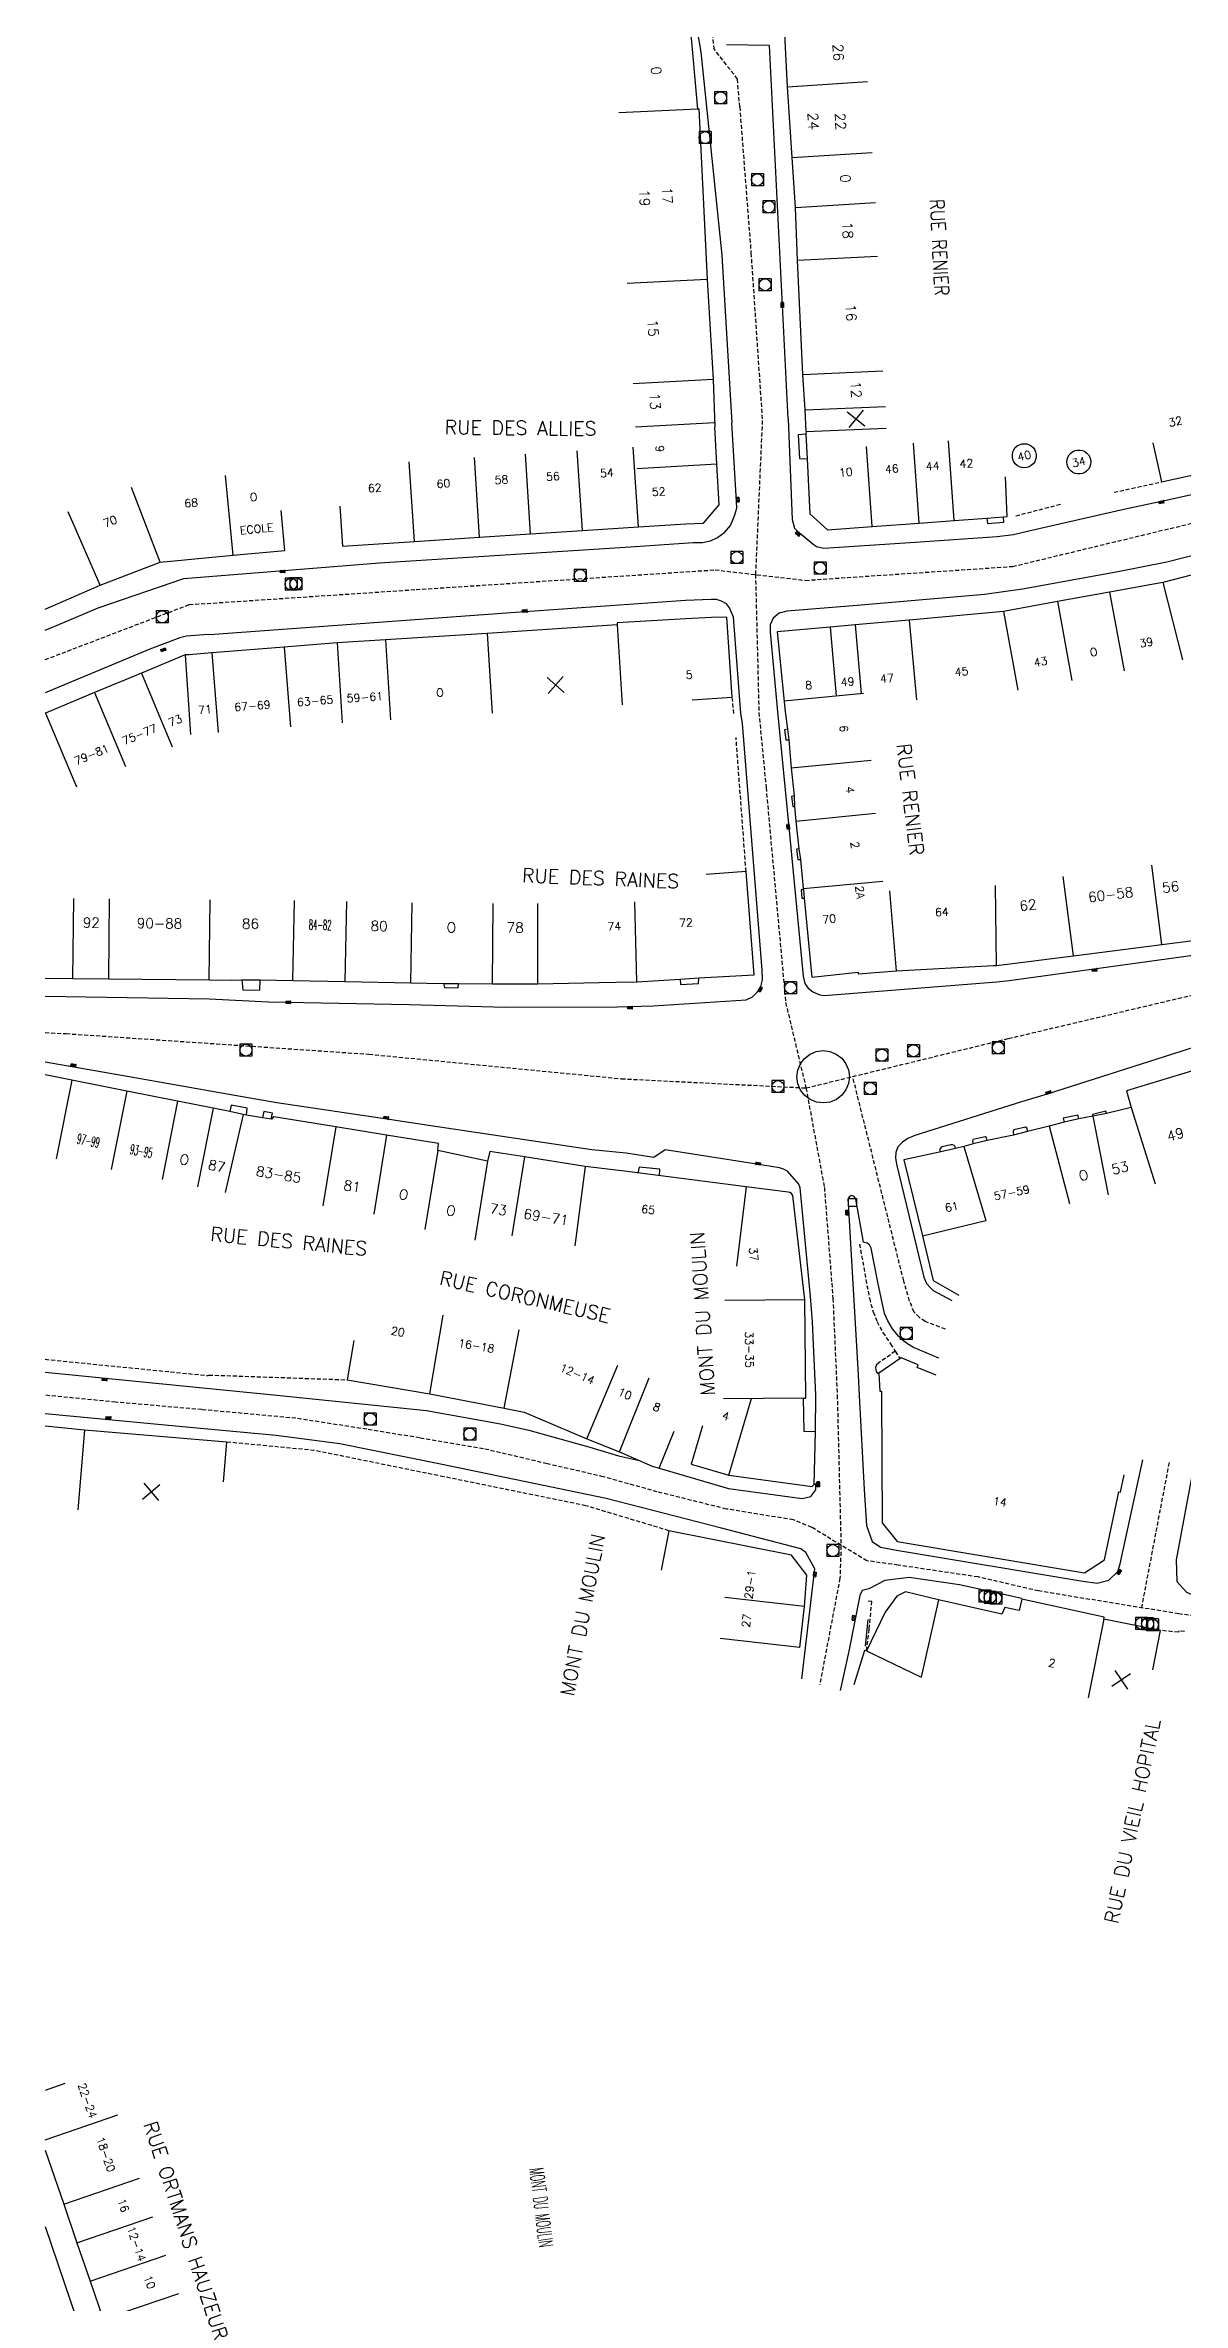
# Model space of a CAD drawing. Header units: millimetres. Extents: x 256000 to 257000, y 143000 to 144000.
# Drawn here: x 256000 to 256142.1, y 143555 to 143837.1 of the extents above; entities that cross this region are included whole.
import ezdxf
from ezdxf.enums import TextEntityAlignment as Align

# ---------------------------------------------------------------- set-up
doc = ezdxf.new("R2010")
doc.units = ezdxf.units.MM
doc.linetypes.add('DASHED', pattern=[0.75, 0.5, -0.25])
doc.layers.get('0').update_dxf_attribs({"linetype": 'CONTINUOUS'})
for name, color, linetype in [('W0001', 6, 'DASHED'), ('W0008', 7, 'CONTINUOUS'), ('W0100', 7, 'CONTINUOUS'), ('W0112', 1, 'DASHED'), ('W0322', 7, 'CONTINUOUS'), ('W0400', 7, 'CONTINUOUS'), ('W0420', 7, 'CONTINUOUS'), ('W0984', 7, 'CONTINUOUS'), ('W0989', 7, 'CONTINUOUS'), ('W0991', 7, 'CONTINUOUS'), ('W1102', 7, 'CONTINUOUS')]:
    doc.layers.add(name, color=color, linetype=linetype)
doc.styles.get("Standard").update_dxf_attribs({"font": 'romans.shx', "width": 0.85})

# ---------------------------------------------------------------- blocks, each defined once
blk = doc.blocks.new('t991o')
at = {"color": 0, "linetype": 'Continuous'}
for p, q in [((-1, 1), (1, -1)), ((-1, -1), (1, 1))]:
    blk.add_line(p, q, dxfattribs=at)
blk = doc.blocks.new('T400')
for p, q in [((-0.15, 0.3), (0.15, 0.3)), ((-0.15, -0.25), (-0.15, 0.3)), ((-0.15, 0.15), (0.15, 0.15)), ((-0.15, 0), (0.15, 0)), ((0.15, 0.3), (0.15, -0.25)), ((-0.15, -0.15), (0.15, -0.15)), ((-0.15, -0.25), (-0.15, -0.3)), ((-0.15, -0.3), (0.15, -0.3)), ((0.15, -0.3), (0.15, -0.25))]:
    blk.add_line(p, q)
blk = doc.blocks.new('T420')
for p, q in [((0.75, 0.75), (-0.75, 0.75)), ((-0.75, 0.75), (-0.75, -0.75)), ((0.75, 0.75), (0.75, -0.75)), ((0.75, -0.75), (-0.75, -0.75))]:
    blk.add_line(p, q)
blk.add_ellipse((0, 0), major_axis=(-0.53, 0.53), ratio=1, start_param=3.926991, end_param=10.210176)
blk = doc.blocks.new('t112o')
at = {"color": 0, "linetype": 'Continuous'}
for p, q in [((-0.5, 0.5), (0.5, 0.5)), ((-0.5, -0.5), (-0.5, 0.5)), ((0.5, 0.5), (0.5, -0.5)), ((0.5, -0.5), (-0.5, -0.5))]:
    blk.add_line(p, q, dxfattribs=at)

msp = doc.modelspace()

# ---------------------------------------------------------------- linework, layer by layer
at = {"layer": 'W0001'}
for p, q in [((256089.56, 143790.2), (256088.71, 143770.95)), ((256088.71, 143770.95), (256089.14, 143753.72))]:
    msp.add_line(p, q, dxfattribs=at)
msp.add_lwpolyline([(256446.26, 143861.44, 0), (256438.42, 143855.14, 0.000001), (256431.81, 143849.84)], format="xyb", dxfattribs=at)
for points in [[(256074.1, 143892.64), (256075.77, 143888.38), (256079.51, 143879.62), (256079.66, 143879.14), (256080.07, 143877.22), (256081.63, 143858), (256083.49, 143836.7)], [(256086.74, 143829.38), (256086.46, 143832.87), (256083.49, 143836.7)], [(256086.74, 143829.38), (256088.15, 143811.12), (256089.56, 143790.2)], [(256000, 143760.33), (256017.99, 143767.2), (256046.34, 143769.08), (256083.66, 143771.54), (256094.94, 143770.23), (256120.83, 143771.97), (256157.42, 143780.79), (256188.8, 143790.92), (256208.04, 143796.99), (256229.88, 143805.81), (256256.51, 143817.68)], [(256089.14, 143753.72), (256090.03, 143744.33), (256092.48, 143717.46), (256095.02, 143706.8), (256097.31, 143694.35), (256098.38, 143680.5), (256098.92, 143668.4)], [(256120.31, 143712.98), (256159.8, 143722.31), (256188.51, 143730.03), (256222.8, 143741.8)], [(256000, 143713.73), (256002.63, 143713.59), (256040.44, 143711.02), (256071.99, 143707.95)], [(256071.99, 143707.95), (256095.02, 143706.8), (256120.31, 143712.98)], [(256112.43, 143676.64), (256109.92, 143677.63), (256109.19, 143678.12), (256108.53, 143678.78), (256107.96, 143680.17), (256107.22, 143682.71), (256100.85, 143708.23)], [(256162.88, 143638.26), (256141.56, 143641.09), (256124.06, 143643.94), (256116.51, 143645.69), (256106.53, 143647.17), (256102.62, 143647.71), (256095.74, 143651.89), (256093.44, 143652.83), (256085.08, 143654.18), (256076.45, 143656.33), (256069.7, 143658.22), (256062.69, 143659.84), (256054.73, 143661.72), (256046.77, 143663.07), (256040.16, 143664.15), (256031.31, 143665.52), (256019.57, 143666.6), (256008.78, 143667.54), (256000, 143668.4)], [(256098.92, 143668.4), (256099.39, 143649.6), (256099.26, 143645.55), (256096.74, 143632.27)], [(256140.36, 143659.99), (256136.91, 143641.85)]]:
    msp.add_lwpolyline(points, dxfattribs=at)
at = {"layer": 'W0008'}
for p, q in [((256095.52, 143711.02), (256096.31, 143711.35)), ((256096.31, 143711.35), (256097.16, 143711.46)), ((256097.16, 143711.46), (256098.01, 143711.35)), ((256098.01, 143711.35), (256098.8, 143711.03)), ((256093.89, 143708.18), (256094, 143709.03)), ((256094, 143709.03), (256094.33, 143709.82)), ((256094.33, 143709.82), (256094.85, 143710.5)), ((256094.85, 143710.5), (256095.52, 143711.02)), ((256098.8, 143711.03), (256099.48, 143710.51)), ((256099.48, 143710.51), (256100, 143709.83)), ((256100, 143709.83), (256100.33, 143709.05)), ((256100.33, 143709.05), (256100.44, 143708.2)), ((256094.01, 143707.33), (256093.89, 143708.18)), ((256094.34, 143706.54), (256094.01, 143707.33)), ((256094.86, 143705.87), (256094.34, 143706.54)), ((256095.54, 143705.35), (256094.86, 143705.87)), ((256099.49, 143705.88), (256098.81, 143705.36)), ((256100.01, 143706.56), (256099.49, 143705.88)), ((256100.33, 143707.35), (256100.01, 143706.56)), ((256100.44, 143708.2), (256100.33, 143707.35)), ((256096.33, 143705.02), (256095.54, 143705.35)), ((256097.18, 143704.92), (256096.33, 143705.02)), ((256098.02, 143705.03), (256097.18, 143704.92)), ((256098.81, 143705.36), (256098.02, 143705.03)), ((256096.19, 143663.82), (256096.23, 143668.44))]:
    msp.add_line(p, q, dxfattribs=at)
msp.add_lwpolyline([(256482.59, 143885.95, -0.000004), (256463.88, 143870.93, -0.000285)], format="xyb", dxfattribs=at)
for points in [[(256073.3, 143887.61), (256077.65, 143878.55), (256078.28, 143877.06), (256079.41, 143863.37), (256081.44, 143838.88), (256081.9, 143836.25), (256084.51, 143810.86), (256085.75, 143789.91)], [(256092.78, 143790.43), (256090.45, 143837.05), (256085.09, 143837.16)], [(256092.78, 143790.43), (256093.31, 143777.85), (256093.57, 143776.77), (256093.95, 143776.39), (256095.86, 143774.78), (256096.34, 143774.45), (256097.24, 143774.24), (256109.29, 143775.05), (256118.88, 143775.72), (256120.93, 143775.94), (256122.85, 143776.42), (256134.7, 143779.12), (256139.79, 143780.21), (256147.71, 143781.96), (256158.88, 143784.9), (256179.28, 143791.46), (256187.74, 143794.19), (256187.66, 143794.54), (256202.65, 143799.27), (256207.95, 143801.02), (256211.53, 143802.3), (256255.25, 143820.83)], [(256242.11, 143806.19), (256241.73, 143806.1), (256223.65, 143798.71), (256216.11, 143795.64), (256211.18, 143793.63), (256198.37, 143789.6), (256189.58, 143786.79), (256180.14, 143783.78), (256179.82, 143784.17), (256163.75, 143779.01), (256159.2, 143777.6), (256144.16, 143773.54), (256140.1, 143772.5), (256133.77, 143771.27), (256122.07, 143769.13), (256117.32, 143768.48), (256101.43, 143767.1), (256092.62, 143766.36), (256091.66, 143766.12), (256090.92, 143765.5), (256090.55, 143764.67), (256090.54, 143763.78), (256091.46, 143753.81)], [(256080.91, 143774.95), (256082.1, 143774.97), (256083.09, 143775.17), (256083.96, 143775.57), (256084.87, 143776.25), (256085.58, 143777.1), (256086.11, 143778.28), (256086.39, 143779.25), (256086.36, 143780.08), (256085.75, 143789.91)], [(256000, 143764), (256002.19, 143764.92), (256006.6, 143766.78), (256017.3, 143770.45), (256041.76, 143772.4), (256073.11, 143774.43), (256080.91, 143774.95)], [(256083.17, 143767.83), (256079.99, 143767.7), (256058.72, 143766.2), (256021.12, 143763.48)], [(256086.88, 143753.63), (256085.95, 143765.62), (256085.48, 143766.8), (256085.08, 143767.29), (256084.46, 143767.63), (256083.83, 143767.84), (256083.17, 143767.83)], [(256021.12, 143763.48), (256019.8, 143763.44), (256017.67, 143763.26), (256016.81, 143763.05), (256013.07, 143761.65), (256000, 143756.17)], [(256071.46, 143716.94), (256075.94, 143717.08), (256087.54, 143717.8), (256088.32, 143718.2), (256088.98, 143718.81), (256089.37, 143719.49), (256089.58, 143720.33), (256089.56, 143721.52), (256087.07, 143752.33), (256086.88, 143753.63)], [(256091.46, 143753.81), (256092.91, 143738.95), (256094.65, 143720.76), (256094.87, 143719.85), (256095.29, 143719.25), (256095.87, 143718.8), (256096.74, 143718.44), (256097.27, 143718.36), (256118.85, 143720.06)], [(256118.85, 143720.06), (256120.39, 143720.23), (256131.61, 143721.77), (256146.36, 143723.8), (256150.6, 143724.49), (256152.51, 143724.86), (256155.6, 143725.6)], [(256170.68, 143720.46), (256148.64, 143713.52), (256125.15, 143706.03), (256121.94, 143705.08)], [(256000, 143718.28), (256020.5, 143717.93), (256027.9, 143717.57)], [(256027.9, 143717.57), (256045.47, 143717.22), (256057.55, 143716.89), (256071.46, 143716.94)], [(256028.92, 143704.94), (256022.72, 143706.03), (256010.49, 143708.17), (256000, 143710.01)], [(256072.54, 143698.64), (256068.27, 143699.08), (256048.18, 143702.08), (256042.95, 143702.87), (256028.92, 143704.94)], [(256121.94, 143705.08), (256108.62, 143700.86), (256107.74, 143700.47), (256107.08, 143700.04), (256106.51, 143699.43), (256106.24, 143698.72), (256106.19, 143698.08), (256106.33, 143697.27), (256109.75, 143683.14), (256110.08, 143682.38), (256110.55, 143681.81), (256110.91, 143681.51), (256113.23, 143680.25)], [(256096.23, 143668.45), (256095.95, 143674.74), (256095.85, 143677.59), (256095.58, 143680.74), (256094.3, 143694.3), (256094.12, 143694.76), (256092.69, 143696.39), (256092.19, 143696.67), (256091.73, 143696.81), (256088.57, 143697.33), (256077.42, 143699.07), (256076.03, 143698.12), (256072.54, 143698.64)], [(256111.63, 143673.03), (256108.45, 143674.35), (256107.71, 143674.83), (256107.03, 143675.33), (256106.59, 143675.79), (256105.84, 143676.72), (256105.25, 143677.72), (256104.84, 143678.6), (256104.01, 143682.55), (256103.14, 143686.8), (256102.93, 143687.18), (256102.65, 143687.39), (256102.32, 143687.49), (256102.2, 143687.51), (256101.26, 143692.91), (256101.02, 143693.25), (256100.75, 143693.34), (256100.5, 143693.27), (256100.32, 143693.09), (256100.25, 143692.9), (256100.33, 143691.64), (256101.53, 143670.97), (256101.67, 143668.36)], [(256000, 143671.28), (256028.94, 143668.42), (256047.64, 143666.49), (256056.88, 143664.82), (256060.41, 143664.05), (256067, 143662.2), (256067.61, 143662.03), (256071.61, 143660.84), (256074.21, 143660.23)], [(256049.57, 143659.73), (256036.78, 143662.33), (256028.83, 143663.36), (256017.61, 143664.43), (256000, 143666.08)], [(256101.67, 143668.36), (256102.3, 143656.62), (256102.56, 143652.14), (256103.3, 143650.13), (256104.31, 143649.43), (256106.31, 143649.03)], [(256106.31, 143649.03), (256129.58, 143645.15), (256131.37, 143644.91), (256132.85, 143645.29), (256133.97, 143646.39), (256134.26, 143647.34), (256137.07, 143660.33)], [(256094.49, 143632.96), (256096.12, 143646.71), (256095.02, 143648.77), (256094.38, 143649.21), (256084.46, 143651.78), (256070.05, 143655.48), (256049.57, 143659.73)], [(256076.69, 143659.29), (256085.34, 143656.74), (256094.54, 143655.5), (256095.62, 143655.73), (256096.23, 143656.58), (256096.24, 143657.3), (256096.1, 143657.29)], [(256143.44, 143659.67), (256141.26, 143647.82), (256141.33, 143645.14), (256142.53, 143643.79), (256143.6, 143643.33), (256148.34, 143642.65), (256156.32, 143641.63), (256167.53, 143640.64), (256167.61, 143641.21)], [(256121.99, 143643.01), (256114.19, 143644.73), (256107.89, 143645.62), (256104.85, 143645.25), (256102.85, 143644.2), (256102.04, 143644.02), (256101.76, 143643.36), (256100.37, 143636.42), (256099.3, 143631.49)], [(256000, 143564.51), (256009.36, 143536.9), (256010.05, 143535.62), (256010.83, 143534.82), (256012.3, 143534.1), (256013.91, 143533.93), (256029.84, 143535.12)]]:
    msp.add_lwpolyline(points, dxfattribs=at)
at = {"layer": 'W0100'}
for p, q in [((256081.51, 143829.12), (256080.62, 143838.93)), ((256081.62, 143829.13), (256081.51, 143829.12)), ((256083.41, 143795.34), (256083.63, 143789.42))]:
    msp.add_line(p, q, dxfattribs=at)
for points in [[(256095.03, 143788.83), (256095.03, 143788.83), (256094.93, 143791.54), (256094.64, 143795.95), (256093.97, 143810.25), (256093.71, 143816.83), (256093.31, 143823.05), (256092.72, 143831.91), (256092.38, 143838.49)], [(256081.62, 143829.13), (256082.68, 143807.83), (256083.41, 143795.34)], [(256138.34, 143787.42), (256139.4, 143782.53), (256145.89, 143783.94), (256152.28, 143785.63), (256158, 143787.15), (256156.72, 143791.98)], [(256080.02, 143777.28), (256082.22, 143777.39), (256084.18, 143779.68), (256083.9, 143784.73), (256083.63, 143789.42)], [(256095.01, 143788.51), (256094.04, 143788.41), (256094.2, 143785.47), (256095.17, 143785.42)], [(256095.03, 143788.83), (256095.01, 143788.51), (256095.17, 143785.42), (256095.48, 143778.55), (256097.69, 143776.56), (256103.3, 143776.96), (256109.17, 143777.39), (256113.52, 143777.7), (256117.6, 143777.99), (256119.68, 143778.17), (256120.16, 143778.19), (256119.95, 143783.18)], [(256000, 143766.62), (256006.87, 143769.63), (256014.35, 143772.49), (256023.46, 143773.36), (256029.95, 143773.98), (256029.47, 143778.96)], [(256036.79, 143779.48), (256037.12, 143774.49), (256046.11, 143775.08), (256054.25, 143775.61), (256060.63, 143776.03), (256067.11, 143776.45), (256074.11, 143776.91), (256080.02, 143777.28)], [(256168.18, 143772.63), (256166.63, 143777.38), (256162.45, 143776.03), (256157.51, 143774.72), (256150.82, 143772.87), (256144.41, 143771.2), (256139.57, 143769.97), (256132.93, 143768.75), (256126.45, 143767.57), (256119.7, 143766.35), (256107.9, 143765.25), (256101.17, 143764.67), (256098.03, 143764.39), (256091.42, 143763.8), (256092.4, 143753.85)], [(256117.6, 143777.99), (256117.69, 143777.32), (256119.74, 143777.5), (256119.68, 143778.17)], [(256080.03, 143765.42), (256071.42, 143764.92), (256071.44, 143764.65), (256055.2, 143763.6), (256042.51, 143762.8), (256036.46, 143762.42), (256029.85, 143761.89), (256020.8, 143761.17), (256017.99, 143760.94)], [(256080.82, 143755.28), (256085.81, 143755.62), (256085.13, 143765.62), (256083.21, 143765.58), (256080.03, 143765.42)], [(256017.99, 143760.94), (256017.49, 143760.94), (256012.01, 143758.65), (256006.16, 143756.2), (256000.04, 143753.64), (256000, 143753.62)], [(256092.4, 143753.85), (256092.71, 143751.65), (256092.86, 143750.28), (256093.18, 143746.8), (256093.56, 143743.31), (256093.58, 143741.96), (256093.77, 143740.14), (256094.12, 143736.7), (256094.34, 143735.36), (256094.67, 143731.74), (256094.69, 143731.57), (256094.8, 143730.53), (256095.75, 143720.66), (256101.52, 143721.25), (256101.54, 143721.06), (256106.31, 143721.45), (256118.43, 143722.12)], [(256092.71, 143751.65), (256092.35, 143751.57), (256092.49, 143750.28), (256092.86, 143750.28)], [(256093.56, 143743.31), (256093.2, 143743.24), (256093.36, 143741.95), (256093.58, 143741.96)], [(256094.12, 143736.7), (256093.85, 143736.65), (256094.01, 143735.33), (256094.34, 143735.36)], [(256071.28, 143720), (256073.9, 143720.08), (256079.32, 143720.39), (256081.64, 143720.55), (256088.54, 143720.93), (256087.53, 143733.85), (256082.54, 143733.46)], [(256094.69, 143731.57), (256094.4, 143731.54), (256094.5, 143730.52), (256094.8, 143730.53)], [(256118.43, 143722.12), (256118.43, 143722.12), (256118.83, 143722.09), (256128.42, 143723.31), (256139.48, 143724.72), (256143.38, 143725.22), (256148.74, 143725.91), (256150.31, 143726.34)], [(256000, 143720.52), (256003.46, 143720.48), (256007.93, 143720.44), (256020.49, 143720.31), (256023.31, 143720.28)], [(256023.31, 143720.28), (256024.55, 143720.31), (256026.83, 143720.33), (256030.92, 143720.24), (256037.47, 143720.11), (256045.65, 143719.95), (256049.76, 143719.86), (256051.63, 143719.85), (256055.88, 143719.83), (256061.52, 143719.83), (256069.17, 143719.96), (256071.28, 143720)], [(256024.55, 143720.31), (256024.7, 143719.05), (256026.81, 143719.03), (256026.83, 143720.33)], [(256049.76, 143719.86), (256049.86, 143719.37), (256051.56, 143719.33), (256051.63, 143719.85)], [(256079.32, 143720.39), (256079.33, 143719.74), (256081.59, 143719.87), (256081.64, 143720.55)], [(256028.45, 143702.93), (256028.22, 143702.88), (256027.14, 143703.08), (256025.13, 143703.38), (256024.74, 143703.47), (256023.06, 143703.86), (256020.96, 143704.27), (256016.54, 143705.15), (256010.2, 143706.4), (256003.32, 143707.76), (256000, 143708.42)], [(256143.95, 143706.72), (256143.3, 143708.92), (256135.03, 143706.46), (256135.61, 143704.35), (256132.57, 143703.61), (256130.86, 143703.27), (256129.08, 143702.93), (256127.28, 143702.53), (256125.37, 143702.03), (256122.7, 143701.36)], [(256025.13, 143703.38), (256025.22, 143704.29), (256023.21, 143704.64), (256023.06, 143703.86)], [(256028.22, 143702.88), (256028.38, 143703.66), (256027.3, 143703.84), (256027.14, 143703.08)], [(256055.26, 143697.65), (256049.02, 143698.98), (256049.14, 143699.87), (256042.62, 143700.91), (256036.28, 143701.94), (256028.54, 143703.18), (256028.22, 143702.88)], [(256129.08, 143702.93), (256128.98, 143703.39), (256127.14, 143703.01), (256127.28, 143702.53)], [(256132.57, 143703.61), (256132.48, 143703.88), (256130.8, 143703.48), (256130.86, 143703.27)], [(256122.7, 143701.36), (256120.94, 143700.92), (256117.63, 143700.22), (256115.89, 143699.82), (256114.73, 143699.48), (256113.69, 143699.22), (256111.7, 143698.78), (256107.24, 143697.8), (256109.57, 143688.3), (256110.9, 143682.75), (256114.12, 143680.89)], [(256117.63, 143700.22), (256117.55, 143700.57), (256117.41, 143700.7), (256115.91, 143700.36), (256115.81, 143700.18), (256115.89, 143699.82)], [(256122.7, 143701.36), (256122.63, 143701.77), (256122.45, 143701.89), (256120.98, 143701.55), (256120.88, 143701.34), (256120.94, 143700.92)], [(256072.67, 143696.34), (256067.46, 143696.98), (256059.85, 143698.18), (256055.52, 143698.86), (256055.26, 143697.65)], [(256113.69, 143699.22), (256113.66, 143699.47), (256113.52, 143699.61), (256113.32, 143699.69), (256113.09, 143699.7), (256112.04, 143699.44), (256111.89, 143699.34), (256111.75, 143699.15), (256111.73, 143698.95), (256111.7, 143698.78)], [(256094.8, 143663.85), (256094.7, 143668.04), (256095, 143668.04), (256094.88, 143680.32), (256093.38, 143693.34), (256093.22, 143693.61), (256093.01, 143693.72), (256092.8, 143693.79), (256087.54, 143694.44), (256072.67, 143696.34)], [(256076.71, 143695.83), (256076.78, 143696.65), (256074.18, 143696.91), (256074.02, 143696.17)], [(256038.56, 143675.26), (256037.71, 143670.33), (256048.02, 143668.56), (256057.31, 143666.77), (256059.81, 143666.27), (256067.64, 143662.95), (256071.73, 143661.31), (256075.81, 143659.53), (256076.69, 143659.29), (256078.55, 143663.93)], [(256111.27, 143670.9), (256108.9, 143671.88), (256109.03, 143672.19), (256106.92, 143673.07), (256104.12, 143671.14), (256104.24, 143668.89), (256104.43, 143668.89), (256104.44, 143668.31)], [(256104.44, 143668.31), (256104.53, 143652.47), (256106.42, 143650.12)], [(256022.26, 143657.57), (256022.68, 143662.55), (256004.93, 143664.05), (256000, 143664.52)], [(256082.08, 143664.59), (256080.67, 143659.79), (256085.4, 143658.4), (256095.8, 143656.99), (256096.05, 143657.24), (256096.19, 143663.82), (256094.8, 143663.85)], [(256106.42, 143650.12), (256129.79, 143646.22), (256132.29, 143647.85), (256134.11, 143656.32), (256134.3, 143656.29), (256134.77, 143658.47)], [(256094.24, 143636.89), (256094.82, 143642), (256095.14, 143645.91), (256093.2, 143648.43), (256077.9, 143651.47), (256076.93, 143646.56)], [(256121.66, 143641.5), (256119.84, 143641.89), (256119.49, 143641.05), (256111.56, 143642.83), (256107.45, 143643.83), (256106.35, 143643.3), (256104.91, 143641.3), (256102.57, 143636.46), (256102.33, 143636.51), (256100.99, 143632.2)], [(256138.32, 143634.1), (256139.3, 143639.01), (256132.21, 143640.42), (256132.24, 143640.68), (256121.96, 143642.92), (256121.66, 143641.5)], [(256002.44, 143582.38), (256000, 143581.54)], [(256000, 143574.06), (256002.31, 143567.32), (256003.96, 143562.49), (256005.6, 143557.7), (256007.23, 143552.93), (256008.88, 143548.13), (256011.32, 143540.99), (256012.49, 143539.69), (256012.8, 143535.91), (256017.75, 143536.27), (256017.74, 143536.42), (256022.89, 143536.64), (256029.68, 143537.17)]]:
    msp.add_lwpolyline(points, dxfattribs=at)
at = {"layer": 'W0112'}
for p, q in [((256133.49, 143781.23), (256139.4, 143782.53)), ((256121.23, 143778.3), (256126.91, 143779.77)), ((256086.02, 143753.6), (256085.81, 143755.62)), ((256087.53, 143733.85), (256086.28, 143750.61))]:
    msp.add_line(p, q, dxfattribs=at)
for points in [[(256101.7, 143687.3), (256102.93, 143680.52), (256103.42, 143678.81), (256103.9, 143677.59), (256104.61, 143676.23), (256105.57, 143674.82), (256106.17, 143673.89), (256106.75, 143672.99)], [(256000, 143672.89), (256020.36, 143670.86), (256020.42, 143670.93), (256037.71, 143670.33)], [(256106.17, 143673.89), (256104.13, 143672.47), (256103.83, 143672.2), (256103.71, 143671.86), (256103.8, 143671.37), (256103.95, 143671.15), (256104.12, 143671.14)], [(256049.81, 143658.21), (256033.64, 143661.5), (256022.68, 143662.55)], [(256077.9, 143651.47), (256067.52, 143654.6), (256049.81, 143658.21)], [(256102.57, 143636.45), (256102.92, 143639.2), (256103.23, 143642.61), (256102.79, 143642.66)], [(256142.28, 143638.86), (256141.59, 143638.97), (256141.55, 143638.78), (256139.3, 143639.01)]]:
    msp.add_lwpolyline(points, dxfattribs=at)
at = {"layer": 'W0322'}
msp.add_line((256102.45, 143637.05), (256102.8, 143640.36), dxfattribs=at)
at = {"layer": 'W1102'}
for p, q in [((256092.72, 143831.91), (256102.7, 143832.57)), ((256081.51, 143829.12), (256071.63, 143828.63)), ((256093.31, 143823.05), (256103.29, 143823.69)), ((256093.71, 143816.83), (256103.69, 143817.46)), ((256093.97, 143810.25), (256103.96, 143810.72)), ((256082.68, 143807.83), (256072.69, 143807.33)), ((256094.64, 143795.95), (256104.63, 143796.41)), ((256083.41, 143795.34), (256073.42, 143794.8)), ((256094.93, 143791.54), (256104.93, 143791.95)), ((256083.61, 143789.92), (256073.71, 143789.38)), ((256095.03, 143788.83), (256105.04, 143789.24)), ((256109.17, 143777.39), (256108.45, 143787.36)), ((256113.52, 143777.7), (256112.8, 143787.67)), ((256046.11, 143775.08), (256045.46, 143785.05)), ((256054.25, 143775.61), (256053.6, 143785.59)), ((256060.63, 143776.03), (256059.98, 143786.01)), ((256067.11, 143776.45), (256066.46, 143786.43)), ((256074.11, 143776.91), (256073.45, 143786.89)), ((256083.9, 143784.73), (256073.91, 143784.16)), ((256103.3, 143776.96), (256102.58, 143786.94)), ((256014.35, 143772.49), (256010.77, 143781.83)), ((256023.46, 143773.36), (256022.5, 143783.32)), ((256006.87, 143769.63), (256002.86, 143778.79)), ((256126.45, 143767.57), (256128.23, 143757.73)), ((256132.93, 143768.75), (256134.74, 143758.91)), ((256139.57, 143769.97), (256142.05, 143760.28)), ((256101.17, 143764.67), (256101.9, 143756.1)), ((256107.9, 143765.25), (256108.82, 143755.29)), ((256119.7, 143766.35), (256121.48, 143756.51)), ((256029.85, 143761.89), (256030.65, 143751.92)), ((256036.46, 143762.42), (256037.09, 143752.43)), ((256042.51, 143762.8), (256043.14, 143752.82)), ((256055.2, 143763.6), (256055.84, 143753.62)), ((256071.44, 143764.65), (256072.08, 143754.67)), ((256098.03, 143764.39), (256098.8, 143755.8)), ((256017.49, 143760.94), (256018.17, 143750.97)), ((256020.8, 143761.17), (256021.6, 143751.2)), ((256012.01, 143758.65), (256015.88, 143749.42)), ((256000.04, 143753.64), (256003.9, 143744.41)), ((256006.16, 143756.2), (256010.02, 143746.97)), ((256092.27, 143755.18), (256102.22, 143756.13)), ((256093.18, 143746.8), (256103.14, 143747.74)), ((256093.77, 143740.14), (256103.71, 143741.15)), ((256139.48, 143724.72), (256138.22, 143734.64)), ((256094.67, 143731.74), (256104.63, 143732.66)), ((256106.31, 143721.45), (256105.49, 143731.42)), ((256118.83, 143722.09), (256118.69, 143732.09)), ((256128.42, 143723.31), (256127.15, 143733.23)), ((256003.46, 143720.48), (256003.56, 143730.48)), ((256007.93, 143720.44), (256008.03, 143730.44)), ((256020.49, 143720.31), (256020.59, 143730.31)), ((256030.92, 143720.24), (256031.13, 143730.24)), ((256037.47, 143720.11), (256037.67, 143730.11)), ((256045.65, 143719.95), (256045.85, 143729.95)), ((256055.88, 143719.83), (256055.94, 143729.83)), ((256061.52, 143719.83), (256061.52, 143729.83)), ((256073.9, 143720.08), (256073.63, 143730.07)), ((256003.32, 143707.76), (256001.38, 143697.95)), ((256010.2, 143706.4), (256008.26, 143696.59)), ((256016.54, 143705.15), (256014.6, 143695.34)), ((256020.96, 143704.27), (256019.02, 143694.46)), ((256024.74, 143703.47), (256022.49, 143693.73)), ((256130.86, 143703.27), (256132.77, 143693.45)), ((256135.61, 143704.35), (256138.62, 143694.81)), ((256036.28, 143701.94), (256034.69, 143692.06)), ((256042.62, 143700.91), (256041.04, 143691.04)), ((256125.37, 143702.03), (256127.91, 143692.36)), ((256049.02, 143698.98), (256047.43, 143689.1)), ((256055.26, 143697.65), (256053.67, 143687.77)), ((256059.85, 143698.18), (256058.29, 143688.3)), ((256067.46, 143696.98), (256066.17, 143687.06)), ((256114.73, 143699.48), (256117.48, 143690.24)), ((256087.54, 143694.44), (256086.32, 143684.51)), ((256109.57, 143688.3), (256117.48, 143690.24)), ((256094.88, 143680.32), (256084.88, 143680.22)), ((256048.02, 143668.56), (256049.71, 143678.42)), ((256057.31, 143666.77), (256059.21, 143676.59)), ((256067.64, 143662.95), (256071.54, 143672.16)), ((256071.73, 143661.31), (256075.45, 143670.59)), ((256094.7, 143668.04), (256084.7, 143667.94)), ((256085.4, 143658.4), (256088.21, 143668)), ((256004.93, 143664.05), (256004.09, 143654.08)), ((256094.82, 143642), (256084.89, 143643.13)), ((256111.56, 143642.83), (256109.4, 143633.16)), ((256094.24, 143636.89), (256084.31, 143638.02)), ((256132.21, 143640.42), (256130.26, 143630.61)), ((256102.57, 143636.46), (256109.4, 143633.16)), ((256000, 143575.36), (256009.06, 143578.47)), ((256002.31, 143567.32), (256011.77, 143570.56)), ((256003.96, 143562.49), (256013.43, 143565.73)), ((256005.6, 143557.7), (256015.06, 143560.94)), ((256007.23, 143552.93), (256016.7, 143556.17))]:
    msp.add_line(p, q, dxfattribs=at)
for points in [[(256122.28, 143784.3), (256121.97, 143784.33), (256121.67, 143784.43), (256121.4, 143784.59), (256121.16, 143784.8), (256120.98, 143785.05), (256120.85, 143785.34), (256120.79, 143785.64), (256120.79, 143785.96), (256120.85, 143786.27), (256120.98, 143786.55), (256121.16, 143786.81), (256121.4, 143787.02), (256121.67, 143787.17), (256121.97, 143787.27), (256122.28, 143787.3), (256122.59, 143787.27), (256122.89, 143787.17), (256123.16, 143787.02), (256123.39, 143786.81), (256123.58, 143786.55), (256123.7, 143786.27), (256123.77, 143785.96), (256123.77, 143785.64), (256123.7, 143785.34), (256123.58, 143785.05), (256123.39, 143784.8), (256123.16, 143784.59), (256122.89, 143784.43), (256122.59, 143784.33)], [(256127.59, 143785.02), (256127.63, 143785.33), (256127.72, 143785.63), (256127.88, 143785.9), (256128.09, 143786.14), (256128.34, 143786.32), (256128.63, 143786.45), (256128.94, 143786.51), (256129.25, 143786.51), (256129.56, 143786.45), (256129.84, 143786.32), (256130.1, 143786.14), (256130.31, 143785.9), (256130.46, 143785.63), (256130.56, 143785.33), (256130.59, 143785.02), (256130.56, 143784.71), (256130.46, 143784.41), (256130.31, 143784.14), (256130.1, 143783.91), (256129.84, 143783.72), (256129.56, 143783.59), (256129.25, 143783.53), (256128.94, 143783.53), (256128.63, 143783.59), (256128.34, 143783.72), (256128.09, 143783.91), (256127.88, 143784.14), (256127.72, 143784.41), (256127.63, 143784.71)]]:
    msp.add_lwpolyline(points, close=True, dxfattribs=at)

# ---------------------------------------------------------------- block references
at = {"layer": 'W0112'}
msp.add_blockref('t112o', (256100.81, 143692.47), dxfattribs=at)
at = {"layer": 'W0400'}
for p, rotation in [((256092.06, 143804.64), 179.9999993167547), ((256086.52, 143780.32), 3.850638823910772), ((256139.42, 143779.99), 102.0771303187578), ((256093.98, 143776.03), 48.39214807686813), ((256029.66, 143771.33), 93.57031907008367), ((256059.91, 143766.4), 94.10933519155492), ((256014.76, 143761.55), 109.4731442030016), ((256092.79, 143739.43), 185.3598865569558), ((256131.07, 143721.53), 97.1719381352142), ((256030.38, 143717.49), 90.09694708093645), ((256073.05, 143716.83), 91.77838075956595), ((256089.31, 143719.11), 150.2929876859858), ((256003.54, 143709.64), 79.92566726989727), ((256125.31, 143706.23), 107.1478179263095), ((256042.59, 143703.07), 81.22267897344696), ((256089.02, 143697.35), 260.7889734591834), ((256100.15, 143691.25), 2.61386203067653), ((256007.44, 143670.37), 84.84503746086422), ((256007.91, 143665.57), 85.61262613266342), ((256096.54, 143657.27), 179.8715343419282), ((256096.12, 143646.03), 353.3232067960012), ((256134.13, 143646.32), 328.7188861963301), ((256100.98, 143640.58), 349.2732617073942)]:
    msp.add_blockref('T400', p, dxfattribs=dict(at, rotation=rotation))
at = {"layer": 'W0420'}
for p in [(256084.35, 143830.52), (256082.43, 143825.55), (256088.95, 143820.29), (256090.37, 143816.9), (256089.9, 143807.17), (256086.38, 143773.07), (256030.71, 143769.76), (256031.32, 143769.79), (256066.81, 143770.85), (256096.77, 143771.76), (256014.62, 143765.67), (256093.1, 143719.32), (256025.08, 143711.53), (256104.5, 143710.89), (256108.44, 143711.45), (256119.03, 143711.83), (256091.52, 143706.97), (256103.04, 143706.74), (256107.53, 143676.12), (256040.6, 143665.41), (256053.03, 143663.54), (256098.38, 143648.98), (256117.36, 143643.29), (256118.01, 143643.14), (256118.71, 143643.03), (256136.92, 143639.89), (256137.69, 143639.83), (256138.29, 143639.7)]:
    msp.add_blockref('T420', p, dxfattribs=at)
at = {"layer": 'W0991'}
for p, rotation in [((256101.26, 143790.41), 276.0724591393917), ((256063.77, 143757.14), 273.6948478973559), ((256013.22, 143656.32), 355.1925796710031), ((256134.39, 143632.85), 348.7664798329008)]:
    msp.add_blockref('t991o', p, dxfattribs=dict(at, rotation=rotation))

# ---------------------------------------------------------------- texts
at = {"layer": 'W0984'}
msp.add_text('ECOLE', height=1, rotation=5.4649, dxfattribs=at).set_placement((256026.42, 143776.66), align=Align.MIDDLE)
at = {"layer": 'W0989'}
for s, rotation, width, p in [('RUE RENIER', 273.0312, 0.857143, (256111.68, 143811.82)), ('MONT DU MOULIN', 277.1581, 0.485714, (256061.97, 143566.92))]:
    msp.add_text(s, height=1.75, rotation=rotation, dxfattribs=dict(at, width=width)).set_placement(p, align=Align.MIDDLE)
for s, rotation, p in [('RUE DES ALLIES', 359.3974, (256059.37, 143789.28)), ('RUE RENIER', 276.8241, (256108.04, 143742.84)), ('RUE DES RAINES', 357.734, (256069.37, 143733)), ('RUE DES RAINES', 354.4506, (256030.43, 143687.64)), ('MONT DU MOULIN', 93.8727, (256082.1, 143678.61)), ('RUE CORONMEUSE', 347.1367, (256059.92, 143680.71)), ('MONT DU MOULIN', 78.9489, (256067.12, 143640.98)), ('RUE DU VIEIL HOPITAL', 78.2507, (256135.8, 143615.19)), ('RUE ORTMANS HAUZEUR', 288.2921, (256017.56, 143564))]:
    msp.add_text(s, height=1.75, rotation=rotation, dxfattribs=at).set_placement(p, align=Align.MIDDLE)
at = {"layer": 'W0991'}
for s, height, rotation, p in [('26', 1.25, 273.0033, (256099.06, 143836.18)), ('0', 1.25, 275.8158, (256076.32, 143833.91)), ('24', 1.25, 273.7737, (256095.93, 143827.6)), ('22', 1.25, 273.7737, (256099.33, 143827.57)), ('19', 1.25, 272.8467, (256074.87, 143818.03)), ('17', 1.25, 272.8467, (256077.69, 143818.32)), ('0', 1.25, 273.6414, (256099.94, 143820.44)), ('18', 1.25, 272.3202, (256100.23, 143813.97)), ('16', 1.25, 272.6757, (256100.66, 143803.67)), ('15', 1.25, 273.3372, (256075.93, 143801.76)), ('13', 1.25, 273.0942, (256076.16, 143792.61)), ('12', 1.25, 273.8178, (256101.27, 143794.06)), ('32', 1, 12.2659, (256141.16, 143790.08)), ('9', 1, 273.2712, (256076.77, 143786.67)), ('46', 1, 4.1321, (256105.73, 143784.16)), ('44', 1, 4.1306, (256110.84, 143784.52)), ('42', 1, 4.1406, (256115.05, 143784.83)), ('40', 1, 14.4459, (256122.28, 143785.8)), ('34', 1, 12.8596, (256129.09, 143785.02)), ('62', 1, 3.7468, (256041.16, 143781.77)), ('60', 1, 3.7482, (256049.73, 143782.33)), ('58', 1, 3.7413, (256056.98, 143782.8)), ('56', 1, 3.7496, (256063.41, 143783.22)), ('54', 1, 3.7461, (256070.15, 143783.66)), ('52', 1, 3.5914, (256076.62, 143781.31)), ('10', 1, 4.1371, (256099.99, 143783.74)), ('68', 1, 5.4733, (256018.23, 143779.9)), ('O', 1, 5.4649, (256026.03, 143780.64)), ('70', 1, 20.9332, (256008.11, 143777.6)), ('39', 1, 10.4173, (256137.52, 143762.47)), ('45', 1, 5.3166, (256114.45, 143758.83)), ('43', 1, 10.2802, (256124.32, 143760.07)), ('O', 1, 10.2784, (256130.94, 143761.27)), ('59-61', 1, 3.6123, (256039.92, 143755.62)), ('O', 1, 3.6202, (256049.3, 143756.21)), ('5', 1, 3.3255, (256080.43, 143758.44)), ('8', 1, 5.1201, (256095.35, 143757.13)), ('49', 1, 5.1187, (256100.22, 143757.56)), ('47', 1, 4.8757, (256105.13, 143757.99)), ('73', 1, 22.7237, (256016.24, 143752.71)), ('71', 1, 4.5593, (256019.96, 143754.08)), ('67-69', 1, 4.555, (256025.88, 143754.55)), ('63-65', 1, 4.5546, (256033.71, 143755.17)), ('75-77', 1, 22.7303, (256011.79, 143750.97)), ('6', 1, 276.0177, (256099.75, 143751.7)), ('79-81', 1, 22.7189, (256005.8, 143748.46)), ('4', 1, 276.0593, (256100.52, 143744.05)), ('2', 1, 279.3236, (256101.14, 143737.16)), ('2A', 1, 276.1643, (256101.77, 143731.26)), ('60-58', 1.25, 7.2741, (256133.07, 143730.96)), ('56', 1.25, 7.2805, (256140.55, 143731.92)), ('92', 1.25, 359.4236, (256005.77, 143727.46)), ('90-88', 1.25, 359.425, (256014.28, 143727.37)), ('70', 1, 5.853, (256097.92, 143727.92)), ('64', 1, 3.155, (256111.99, 143728.78)), ('62', 1.25, 7.2749, (256122.74, 143729.64)), ('86', 1.25, 0.4278, (256025.64, 143727.32)), ('80', 1.25, 358.8377, (256041.7, 143727.03)), ('O', 1.25, 359.6622, (256050.73, 143726.86)), ('78', 1.25, 0.0203, (256058.7, 143726.83)), ('74', 1, 1.57, (256071.08, 143727)), ('72', 1, 3.6946, (256080.03, 143727.46)), ('49', 1.25, 16.5638, (256141.16, 143700.98)), ('O', 1.25, 348.8072, (256017.39, 143697.84)), ('87', 1.25, 348.795, (256021.43, 143697.04)), ('83-85', 1.25, 350.8598, (256029.16, 143695.99)), ('53', 1.25, 13.7248, (256134.24, 143696.81)), ('81', 1.25, 350.8541, (256038.34, 143694.51)), ('57-59', 1, 11.8338, (256120.72, 143693.72)), ('O', 1.25, 12.4413, (256129.69, 143695.89)), ('O', 1.25, 350.8672, (256044.77, 143693.48)), ('O', 1.25, 347.9642, (256050.68, 143691.47)), ('73', 1.25, 351.0335, (256056.59, 143691.61)), ('69-71', 1.25, 351.0231, (256062.56, 143690.66)), ('65', 1, 352.7034, (256075.31, 143691.61)), ('61', 1, 12.5563, (256113.22, 143691.95)), ('37', 1, 276.5434, (256088.48, 143686.03)), ('20', 1, 350.2815, (256044.05, 143676.35)), ('16-18', 1, 350.2758, (256053.85, 143674.57)), ('33-35', 1, 270.5555, (256087.94, 143674.11)), ('12-14', 1, 337.0632, (256066.45, 143671.06)), ('10', 1, 337.0632, (256072.41, 143668.58)), ('8', 1, 338.1113, (256076.38, 143666.92)), ('4', 1, 343.6564, (256085.01, 143665.81)), ('14', 1, 350.5238, (256119.25, 143655.08)), ('29-1', 1, 83.5054, (256088.03, 143644.75)), ('27', 1, 83.5061, (256087.58, 143640.24)), ('2', 1, 348.7665, (256125.74, 143634.93)), ('22-24', 1, 288.8966, (256005.28, 143580.26)), ('18-20', 1, 288.9056, (256007.58, 143573.54)), ('16', 1, 288.8992, (256009.76, 143567.17)), ('12-14', 1, 288.901, (256011.41, 143562.36)), ('10', 1, 288.8949, (256013.04, 143557.59))]:
    msp.add_text(s, height=height, rotation=rotation, dxfattribs=at).set_placement(p, align=Align.MIDDLE)
at = {"layer": 'W0991', "width": 0.5}
for s, rotation, p in [('84-82', 358.8443, (256034.34, 143727.18)), ('97-99', 348.8069, (256005.4, 143700.21)), ('93-95', 348.8136, (256012.01, 143698.9))]:
    msp.add_text(s, height=1.25, rotation=rotation, dxfattribs=at).set_placement(p, align=Align.MIDDLE)

doc.saveas('drawing.dxf')
